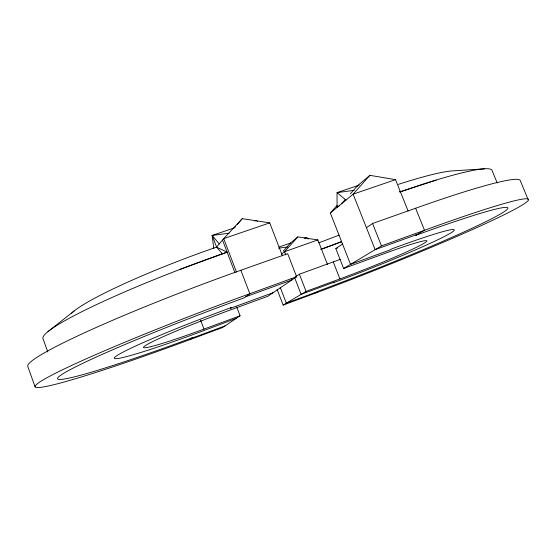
<?xml version="1.0" encoding="UTF-8"?>
<svg xmlns="http://www.w3.org/2000/svg" width="556" height="556" viewBox="0 0 556 556"><rect width="100%" height="100%" fill="white"/><g stroke="black" fill="none" stroke-linecap="round" stroke-linejoin="round"><path stroke-width="0.83" d="M71.654 313.167A132.94 14.963 -20.6 0 1 216.59 247.086L223.714 238.628L242.256 218.661L269.709 222.886L282.427 255.781M235.535 226.556L234.417 227.877L212.156 235.438L213.789 248.532M237.217 224.582L242.256 218.661M341.44 203.809L345.352 199.423M350.377 193.787L357.64 185.635M408.118 211.051L395.524 179.657L369.886 175.342L353.13 194.162L330.32 212.983L350.53 264.371L389.992 249.964L392.112 248.754A98.287 5.442 -21.4 0 1 449.269 233.881A98.287 5.442 -21.4 0 1 333.134 282.795L334.358 282.1L301.102 294.367L294.562 277.479M330.32 212.983L337.033 205.463M327.519 264.614L317.865 239.928L297.856 236.891L284.575 251.687L281.531 254.189M283.212 251.159L290.524 243.028L297.856 236.891M356.347 186.726L369.886 175.342M47.976 331.633L74.129 310.971M240.859 270.258L249.825 293.721A187.852 11.03 -20.8 0 0 37.606 383.564A187.852 11.03 -20.8 0 0 189.832 339.66L192.39 337.742A164.722 9.626 -20.8 0 1 59.624 376.058A164.722 9.626 -20.8 0 1 244.494 297.731L249.825 293.721L296.619 276.749L287.681 253.675L240.859 270.258A187.476 15.088 -20.7 0 0 27.8 366.473L35.07 386.83M339.195 205.922L337.082 207.409L337.04 192.633L359.266 185.085M305.216 238.364L306.62 237.377L308.371 239.08M277.09 289.377L283.136 305.07L306.071 291.407L339.924 278.931A71.759 3.968 -21.4 0 0 423.269 243.75A71.759 3.968 -21.4 0 0 382.285 254.356L343.636 268.485L335.831 248.601L342.524 244.021M366.418 227.682L372.555 223.491L415.624 208.236A178.74 13.726 -21.5 0 1 520.353 180.811L528.2 199.764M295.25 277.006L299.392 274.184L333.266 261.918A71.627 5.421 -21.4 0 0 340.348 259.305M296.619 276.749L267.86 296.265L226.236 311.478A75.164 4.344 -20.8 0 0 144.303 346.36A75.164 4.344 -20.8 0 0 203.976 329.089L240.06 315.787L236.71 306.981M240.06 315.787L222.754 327.47L189.832 339.66M343.636 268.485L381.451 245.891L424.492 230.281A179.081 10.036 -21.4 0 1 518.804 207.075A179.081 10.036 -21.4 0 1 314.203 293.568L283.136 305.07M314.203 293.568L319.088 290.788A157.244 8.785 -21.4 0 0 499.434 214.588A157.244 8.785 -21.4 0 0 415.388 235.48L424.492 230.281L415.624 208.236M320.972 249.317L341.148 241.818M236.307 318.324L200.104 331.981A103.034 5.97 -20.8 0 1 115.495 356.625A103.034 5.97 -20.8 0 1 231.511 307.503L230.518 308.253L273.086 292.713M191.792 338.194L225.159 325.844M317.782 291.532L286.326 303.173L280.196 287.264M179.435 269.625L227.112 252.153L216.59 247.086L212.156 235.438L229.19 233.172M417.445 234.298L375.133 249.665L353.13 194.162L395.524 179.657M245.863 296.702L291.803 280.015L291.177 278.403M335.831 248.601L337.443 248.025M317.865 239.928L284.575 251.687L285.826 254.912M279.133 247.024L290.524 243.028M304.208 238.225L306.62 237.377M269.709 222.886L223.714 238.628L236.481 272.099M254.738 220.968L256.365 220.419L257.56 221.663M399.813 191.987L436.245 180.061M354.13 190.326L337.04 192.633L345.957 200.084M278.466 248.178L287.744 246.954M484.547 168.857L452.876 170.866A126.99 13.671 -21.6 0 0 398.318 184.39M399.806 191.306L401.467 191.452M216.59 247.086L222.442 253.863M212.156 235.438L219.238 243.938M497.175 182.903L492.018 170.365A156.653 15.22 -21.6 0 0 399.917 191.917M372.555 223.491L381.451 245.891M333.266 261.918L339.924 278.931M299.392 274.184L306.071 291.407M222.504 240.067L234.889 272.537M200.619 320.173L203.976 329.089M47.823 352.031L42.902 338.354A164.027 16.673 -20.6 0 1 227.105 252.16M339.07 235.139A126.99 13.671 -21.6 0 1 318.748 242.791M341.655 241.679A97.919 9.424 -21.6 0 1 320.93 249.345"/></g></svg>
